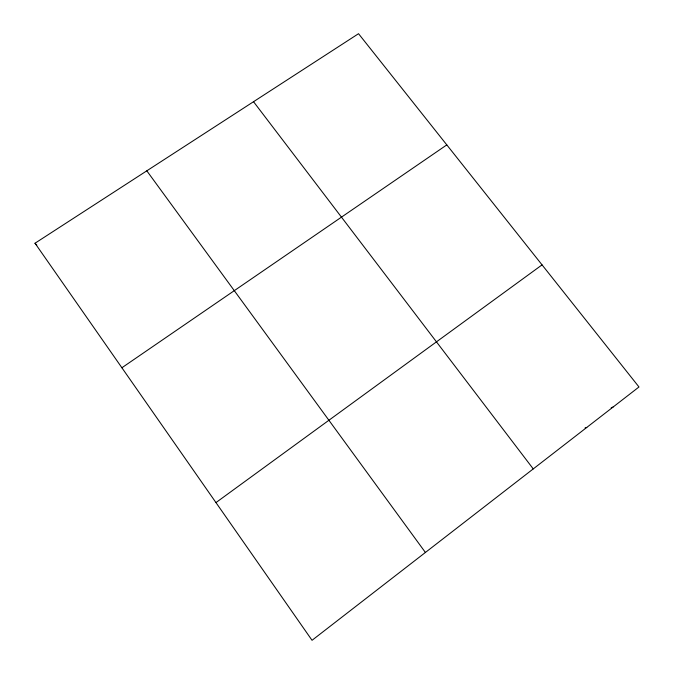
<?xml version="1.0" encoding="UTF-8"?>
<svg xmlns="http://www.w3.org/2000/svg" width="674" height="674" viewBox="0 0 674 674"><rect width="100%" height="100%" fill="white"/><g stroke="black" fill="none" stroke-linecap="round" stroke-linejoin="round"><path stroke-width="1.01" d="M215.966 502.593L542.056 264.874M121.893 367.76L446.803 144.893M35.014 243.23L358.534 33.7L638.986 386.977L312.037 640.3L35.014 243.23L36.826 245.151M611.2 407.694L613.037 407.079M585.066 427.931L586.776 427.434M253.534 101.707L533.244 468.902M146.814 170.825L425.404 552.461"/></g></svg>
